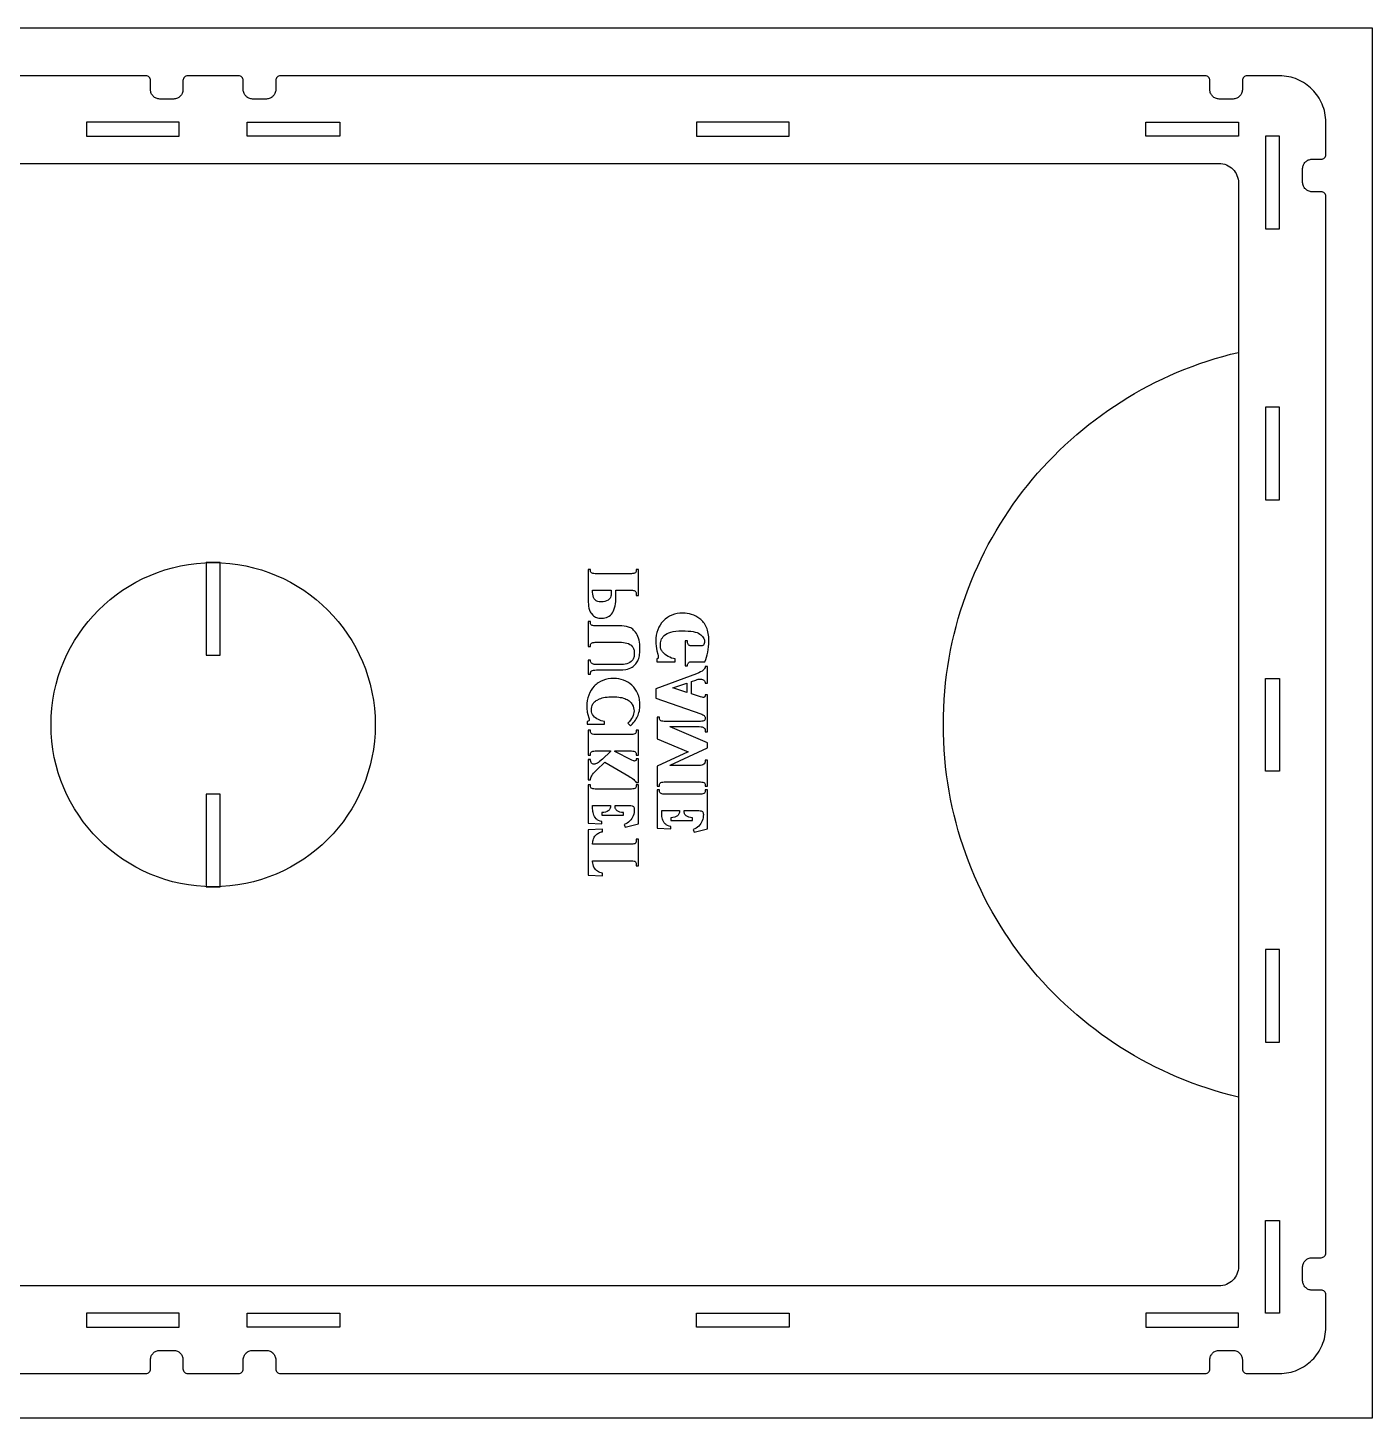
# Model space of a CAD drawing. Extents: x -250 to 250, y -318 to 318.
# Drawn here: x -40 to 250, y 17.9 to 317.9 of the extents above; entities that cross this region are included whole.
import ezdxf

# ---------------------------------------------------------------- set-up
doc = ezdxf.new("R2010")
doc.units = 0
doc.layers.get('0').update_dxf_attribs({"linetype": 'CONTINUOUS'})

msp = doc.modelspace()

# ---------------------------------------------------------------- linework, layer by layer
for points in [[(-250, 17.91), (-250, 317.91), (250, 317.91), (250, 17.91), (-250, 17.91)], [(-7.33, 297.54), (-27.33, 297.54), (-27.33, 294.54), (-7.33, 294.54), (-7.33, 297.54)], [(7.33, 297.54), (27.33, 297.54), (27.33, 294.54), (7.33, 294.54), (7.33, 297.54)], [(124.25, 297.54), (104.25, 297.54), (104.25, 294.54), (124.25, 294.54), (124.25, 297.54)], [(221.17, 294.54), (201.17, 294.54), (201.17, 297.54), (221.17, 297.54), (221.17, 294.54)], [(227, 294.54), (227, 274.54), (230, 274.54), (230, 294.54), (227, 294.54)], [(227, 236.04), (227, 216.04), (230, 216.04), (230, 236.04), (227, 236.04)], [(1.5, 182.54), (1.5, 202.54), (-1.5, 202.54), (-1.5, 182.54), (1.5, 182.54)], [(80.88, 201.03), (80.88, 194.42), (80.89, 193.96), (80.93, 193.52), (80.98, 193.08), (81.05, 192.66), (81.1, 192.45), (81.17, 192.25), (81.25, 192.05), (81.34, 191.87), (81.45, 191.68), (81.58, 191.5), (81.87, 191.16), (82.05, 191.01), (82.24, 190.87), (82.45, 190.76), (82.68, 190.67), (82.93, 190.6), (83.2, 190.54), (83.49, 190.51), (83.8, 190.5), (84.18, 190.52), (84.52, 190.58), (84.85, 190.67), (85.15, 190.8), (85.43, 190.96), (85.68, 191.17), (85.91, 191.41), (86.11, 191.68), (86.29, 192), (86.45, 192.35), (86.58, 192.73), (86.69, 193.16), (86.77, 193.62), (86.83, 194.12), (86.87, 194.65), (86.88, 195.22), (86.87, 195.89), (86.84, 196.57), (89.92, 196.57), (90.43, 196.55), (90.64, 196.52), (90.8, 196.48), (90.94, 196.42), (91.04, 196.36), (91.13, 196.29), (91.18, 196.22), (91.24, 196.04), (91.26, 195.83), (91.26, 195.44), (91.76, 195.44), (91.76, 201.03), (91.26, 201.03), (91.26, 200.78), (91.24, 200.6), (91.18, 200.45), (91.07, 200.33), (90.92, 200.24), (90.72, 200.18), (90.49, 200.14), (90.22, 200.12), (89.91, 200.11), (82.73, 200.11), (82.42, 200.12), (82.15, 200.14), (81.92, 200.18), (81.73, 200.24), (81.58, 200.32), (81.47, 200.44), (81.4, 200.59), (81.38, 200.77), (81.38, 201.03), (80.88, 201.03)], [(81.86, 196.57), (85.85, 196.57), (85.88, 196.36), (85.88, 196.06), (85.87, 195.76), (85.84, 195.49), (85.79, 195.24), (85.72, 195.02), (85.62, 194.83), (85.5, 194.67), (85.37, 194.53), (85.21, 194.42), (84.87, 194.25), (84.52, 194.13), (84.16, 194.06), (83.8, 194.04), (83.5, 194.05), (83.23, 194.08), (82.99, 194.13), (82.78, 194.2), (82.6, 194.29), (82.44, 194.4), (82.31, 194.53), (82.21, 194.69), (82.06, 195.02), (81.95, 195.37), (81.89, 195.73), (81.86, 196.11), (81.86, 196.57)], [(80.88, 189.78), (80.88, 184.4), (81.38, 184.4), (81.38, 184.68), (81.4, 184.87), (81.47, 185.02), (81.58, 185.14), (81.73, 185.21), (81.93, 185.26), (82.16, 185.3), (82.43, 185.32), (82.73, 185.33), (87.66, 185.33), (88.09, 185.32), (88.5, 185.28), (88.88, 185.22), (89.25, 185.14), (89.58, 185.03), (89.88, 184.87), (90.16, 184.67), (90.4, 184.43), (90.51, 184.29), (90.6, 184.14), (90.68, 183.97), (90.74, 183.79), (90.79, 183.59), (90.82, 183.38), (90.85, 182.92), (90.82, 182.46), (90.79, 182.25), (90.74, 182.06), (90.68, 181.88), (90.6, 181.71), (90.51, 181.56), (90.4, 181.41), (90.16, 181.17), (89.88, 180.97), (89.58, 180.81), (89.25, 180.7), (88.88, 180.62), (88.5, 180.56), (88.09, 180.53), (87.66, 180.52), (83.14, 180.52), (82.59, 180.53), (82.17, 180.56), (82.01, 180.59), (81.86, 180.64), (81.72, 180.71), (81.6, 180.79), (81.51, 180.9), (81.44, 181.03), (81.4, 181.19), (81.38, 181.38), (81.38, 181.48), (80.88, 181.48), (80.88, 178.45), (81.38, 178.45), (81.38, 178.55), (81.41, 178.8), (81.44, 178.9), (81.49, 178.99), (81.54, 179.07), (81.62, 179.14), (81.7, 179.19), (81.8, 179.23), (82.04, 179.3), (82.34, 179.34), (82.71, 179.37), (83.14, 179.37), (87.66, 179.37), (88.37, 179.4), (89.05, 179.47), (89.38, 179.54), (89.72, 179.65), (90.06, 179.79), (90.41, 179.98), (90.58, 180.09), (90.74, 180.22), (90.9, 180.36), (91.05, 180.52), (91.19, 180.7), (91.33, 180.89), (91.58, 181.32), (91.69, 181.57), (91.79, 181.83), (91.87, 182.11), (91.94, 182.42), (91.99, 182.74), (92.03, 183.08), (92.05, 183.44), (92.06, 183.82), (92.04, 184.37), (92.01, 184.89), (91.95, 185.36), (91.87, 185.81), (91.76, 186.21), (91.63, 186.58), (91.47, 186.92), (91.3, 187.21), (91.1, 187.48), (90.91, 187.72), (90.7, 187.93), (90.5, 188.12), (90.28, 188.28), (90.07, 188.41), (89.84, 188.52), (89.62, 188.6), (89.15, 188.71), (88.67, 188.79), (88.17, 188.84), (87.66, 188.86), (82.73, 188.86), (82.42, 188.87), (82.15, 188.89), (81.92, 188.92), (81.73, 188.97), (81.58, 189.05), (81.47, 189.17), (81.4, 189.32), (81.38, 189.52), (81.38, 189.78), (80.88, 189.78)], [(95.67, 181.14), (99.67, 181.14), (99.67, 181.73), (99.28, 181.82), (98.9, 181.93), (98.53, 182.08), (98.16, 182.25), (97.81, 182.45), (97.49, 182.68), (97.2, 182.94), (96.94, 183.23), (96.83, 183.38), (96.73, 183.55), (96.65, 183.71), (96.58, 183.89), (96.53, 184.06), (96.49, 184.25), (96.47, 184.44), (96.46, 184.63), (96.47, 184.94), (96.5, 185.23), (96.56, 185.52), (96.64, 185.79), (96.74, 186.05), (96.89, 186.3), (97.08, 186.54), (97.31, 186.78), (97.58, 187), (97.91, 187.19), (98.3, 187.36), (98.74, 187.51), (99.25, 187.63), (99.82, 187.72), (100.45, 187.77), (101.15, 187.79), (101.84, 187.78), (102.46, 187.74), (103.03, 187.69), (103.54, 187.62), (103.99, 187.52), (104.38, 187.4), (104.71, 187.26), (104.99, 187.1), (105.22, 186.93), (105.41, 186.75), (105.58, 186.56), (105.72, 186.37), (105.83, 186.17), (105.9, 185.97), (105.95, 185.77), (105.96, 185.56), (105.95, 185.27), (105.91, 185.04), (105.84, 184.86), (105.74, 184.73), (105.62, 184.64), (105.48, 184.58), (105.33, 184.54), (105.16, 184.53), (103.69, 184.53), (103.25, 184.54), (102.92, 184.57), (102.79, 184.61), (102.68, 184.65), (102.58, 184.72), (102.5, 184.8), (102.43, 184.9), (102.38, 185.03), (102.35, 185.18), (102.34, 185.35), (102.34, 185.66), (101.84, 185.66), (101.84, 180.22), (102.34, 180.22), (102.34, 180.32), (102.35, 180.5), (102.38, 180.65), (102.43, 180.77), (102.5, 180.88), (102.58, 180.96), (102.68, 181.02), (102.79, 181.07), (102.92, 181.1), (103.25, 181.13), (103.69, 181.14), (106.08, 181.14), (106.26, 181.63), (106.43, 182.13), (106.57, 182.65), (106.7, 183.19), (106.81, 183.75), (106.88, 184.35), (106.93, 184.99), (106.95, 185.66), (106.94, 186.08), (106.91, 186.48), (106.87, 186.86), (106.81, 187.23), (106.73, 187.58), (106.64, 187.91), (106.53, 188.23), (106.41, 188.53), (106.27, 188.82), (106.12, 189.09), (105.96, 189.35), (105.79, 189.59), (105.61, 189.81), (105.42, 190.02), (105.22, 190.21), (105.01, 190.39), (104.58, 190.7), (104.13, 190.96), (103.67, 191.17), (103.2, 191.34), (102.72, 191.46), (102.25, 191.55), (101.79, 191.6), (101.33, 191.61), (100.7, 191.59), (100.1, 191.51), (99.52, 191.37), (98.97, 191.18), (98.45, 190.94), (97.97, 190.65), (97.52, 190.32), (97.11, 189.94), (96.74, 189.51), (96.41, 189.05), (96.14, 188.55), (95.9, 188.01), (95.72, 187.44), (95.59, 186.84), (95.51, 186.22), (95.48, 185.57), (95.49, 185.05), (95.54, 184.52), (95.61, 183.99), (95.71, 183.45), (95.89, 182.76), (95.99, 182.38), (96.02, 182.13), (96, 181.95), (95.97, 181.89), (95.93, 181.83), (95.88, 181.79), (95.82, 181.76), (95.67, 181.73), (95.67, 181.14)], [(80.68, 167.69), (84.38, 167.69), (84.38, 168.25), (84.05, 168.31), (83.73, 168.39), (83.41, 168.5), (83.09, 168.64), (82.78, 168.8), (82.5, 168.99), (82.25, 169.2), (82.02, 169.45), (81.83, 169.72), (81.7, 170.02), (81.62, 170.33), (81.59, 170.68), (81.61, 171.02), (81.67, 171.36), (81.78, 171.68), (81.93, 172.01), (82.03, 172.16), (82.15, 172.31), (82.29, 172.46), (82.45, 172.6), (82.64, 172.73), (82.84, 172.86), (83.32, 173.11), (83.59, 173.21), (83.9, 173.31), (84.22, 173.39), (84.58, 173.45), (84.96, 173.5), (85.37, 173.54), (85.8, 173.56), (86.27, 173.57), (86.69, 173.56), (87.1, 173.54), (87.48, 173.5), (87.83, 173.44), (88.17, 173.38), (88.48, 173.29), (88.77, 173.19), (89.03, 173.08), (89.27, 172.95), (89.49, 172.82), (89.7, 172.68), (89.88, 172.54), (90.04, 172.39), (90.18, 172.23), (90.31, 172.06), (90.41, 171.89), (90.57, 171.55), (90.69, 171.2), (90.76, 170.85), (90.78, 170.5), (90.76, 170.18), (90.7, 169.85), (90.6, 169.52), (90.45, 169.19), (90.27, 168.86), (90.04, 168.53), (89.77, 168.19), (89.46, 167.85), (90, 167.26), (90.25, 167.5), (90.48, 167.74), (90.7, 167.99), (90.9, 168.25), (91.08, 168.51), (91.25, 168.77), (91.41, 169.05), (91.54, 169.33), (91.66, 169.61), (91.77, 169.9), (91.85, 170.2), (91.93, 170.5), (91.98, 170.81), (92.02, 171.12), (92.05, 171.44), (92.06, 171.77), (92.03, 172.44), (91.99, 172.76), (91.94, 173.07), (91.88, 173.37), (91.8, 173.67), (91.7, 173.95), (91.59, 174.23), (91.34, 174.75), (91.05, 175.23), (90.88, 175.45), (90.71, 175.66), (90.52, 175.86), (90.33, 176.05), (89.91, 176.4), (89.47, 176.7), (89.01, 176.95), (88.52, 177.16), (88.01, 177.32), (87.5, 177.43), (86.97, 177.5), (86.44, 177.53), (85.81, 177.5), (85.2, 177.42), (84.62, 177.28), (84.06, 177.09), (83.54, 176.85), (83.06, 176.56), (82.83, 176.4), (82.61, 176.23), (82.4, 176.04), (82.2, 175.85), (81.84, 175.42), (81.51, 174.96), (81.24, 174.46), (81.01, 173.92), (80.82, 173.35), (80.69, 172.75), (80.62, 172.13), (80.59, 171.47), (80.62, 170.79), (80.65, 170.5), (80.7, 170.25), (80.84, 169.71), (81.05, 169.05), (81.11, 168.82), (81.13, 168.66), (81.13, 168.55), (81.11, 168.47), (81.07, 168.41), (81.03, 168.36), (80.89, 168.3), (80.68, 168.26), (80.68, 167.69)], [(230, 177.54), (230, 157.54), (227, 157.54), (227, 177.54), (230, 177.54)], [(102.19, 174.52), (99.19, 175.52), (102.19, 176.53), (102.19, 174.52)], [(91.76, 166.34), (91.26, 166.34), (91.26, 166.1), (91.24, 165.92), (91.18, 165.77), (91.08, 165.65), (90.94, 165.57), (90.76, 165.5), (90.52, 165.45), (90.24, 165.43), (89.91, 165.42), (82.73, 165.42), (82.38, 165.43), (82.08, 165.46), (81.85, 165.51), (81.67, 165.58), (81.55, 165.68), (81.45, 165.8), (81.4, 165.95), (81.38, 166.12), (81.38, 166.34), (80.88, 166.34), (80.88, 160.96), (81.38, 160.96), (81.38, 161.21), (81.4, 161.39), (81.47, 161.54), (81.58, 161.66), (81.73, 161.75), (81.92, 161.81), (82.15, 161.85), (82.42, 161.87), (82.73, 161.88), (85.69, 161.88), (85.69, 161.78), (83.96, 160.12), (83.37, 159.6), (83.12, 159.4), (82.9, 159.26), (82.7, 159.15), (82.51, 159.07), (82.33, 159.02), (82.16, 159.01), (81.99, 159.03), (81.84, 159.07), (81.71, 159.15), (81.61, 159.27), (81.52, 159.41), (81.45, 159.59), (81.41, 159.8), (81.38, 160.04), (80.88, 160.04), (80.88, 155.64), (81.38, 155.64), (81.4, 155.86), (81.45, 156.08), (81.54, 156.31), (81.65, 156.54), (81.82, 156.79), (82.04, 157.06), (82.32, 157.37), (82.66, 157.7), (84.46, 159.44), (89.64, 156.41), (89.98, 156.22), (90.24, 156.07), (90.48, 155.9), (90.71, 155.73), (90.92, 155.53), (91.1, 155.31), (91.26, 155.06), (91.76, 155.06), (91.76, 160.17), (91.26, 160.17), (91.26, 160.02), (91.24, 159.88), (91.21, 159.82), (91.17, 159.78), (91.05, 159.72), (90.88, 159.7), (90.79, 159.71), (90.66, 159.74), (90.31, 159.89), (86.68, 161.78), (86.68, 161.88), (89.91, 161.88), (90.24, 161.87), (90.52, 161.85), (90.76, 161.8), (90.94, 161.73), (91.08, 161.64), (91.18, 161.52), (91.24, 161.37), (91.26, 161.19), (91.26, 160.96), (91.76, 160.96), (91.76, 166.34)], [(80.88, 154.55), (80.88, 146.28), (83.84, 146.14), (83.84, 146.68), (83.47, 146.76), (83.15, 146.88), (82.86, 147.04), (82.74, 147.14), (82.62, 147.25), (82.42, 147.49), (82.25, 147.74), (82.12, 148), (82.02, 148.28), (81.95, 148.56), (81.9, 148.84), (81.87, 149.12), (81.86, 149.39), (81.86, 150.1), (85.71, 150.1), (85.7, 149.9), (85.68, 149.72), (85.64, 149.55), (85.59, 149.4), (85.52, 149.27), (85.44, 149.15), (85.35, 149.04), (85.24, 148.95), (84.98, 148.8), (84.66, 148.69), (84.29, 148.61), (83.86, 148.57), (83.86, 148), (88.53, 148), (88.53, 148.57), (88.11, 148.61), (87.74, 148.69), (87.43, 148.81), (87.16, 148.96), (87.05, 149.05), (86.95, 149.16), (86.87, 149.28), (86.81, 149.41), (86.75, 149.56), (86.72, 149.73), (86.69, 149.9), (86.69, 150.1), (89.84, 150.1), (90.13, 150.08), (90.36, 150.04), (90.54, 149.98), (90.66, 149.88), (90.75, 149.77), (90.81, 149.62), (90.84, 149.45), (90.85, 149.26), (90.84, 148.91), (90.79, 148.57), (90.71, 148.24), (90.6, 147.9), (90.45, 147.59), (90.28, 147.29), (90.08, 147.01), (89.84, 146.75), (89.58, 146.51), (89.3, 146.31), (88.99, 146.15), (88.65, 146.02), (88.86, 145.43), (91.76, 146.14), (91.76, 154.55), (91.26, 154.55), (91.26, 154.26), (91.24, 154.11), (91.18, 153.98), (91.07, 153.87), (90.93, 153.79), (90.74, 153.72), (90.51, 153.67), (90.23, 153.64), (89.91, 153.63), (82.73, 153.63), (82.41, 153.64), (82.14, 153.67), (81.91, 153.72), (81.72, 153.79), (81.57, 153.87), (81.47, 153.98), (81.4, 154.11), (81.38, 154.26), (81.38, 154.55), (80.88, 154.55)], [(95.77, 153.46), (95.77, 145.19), (98.73, 145.04), (98.73, 145.58), (98.36, 145.66), (98.04, 145.78), (97.75, 145.95), (97.63, 146.05), (97.51, 146.16), (97.31, 146.39), (97.14, 146.64), (97.01, 146.91), (96.91, 147.19), (96.84, 147.47), (96.79, 147.75), (96.76, 148.03), (96.75, 148.3), (96.75, 149), (100.59, 149), (100.59, 148.81), (100.57, 148.63), (100.53, 148.46), (100.48, 148.31), (100.41, 148.17), (100.33, 148.05), (100.24, 147.95), (100.13, 147.86), (99.87, 147.71), (99.55, 147.6), (99.18, 147.52), (98.75, 147.48), (98.75, 146.9), (103.42, 146.9), (103.42, 147.48), (103, 147.52), (102.63, 147.6), (102.32, 147.71), (102.05, 147.86), (101.94, 147.96), (101.84, 148.06), (101.76, 148.18), (101.69, 148.32), (101.64, 148.47), (101.61, 148.63), (101.58, 148.81), (101.58, 149), (104.73, 149), (105.02, 148.99), (105.25, 148.95), (105.43, 148.88), (105.55, 148.79), (105.64, 148.67), (105.7, 148.53), (105.73, 148.36), (105.74, 148.16), (105.73, 147.82), (105.68, 147.48), (105.6, 147.14), (105.49, 146.81), (105.34, 146.49), (105.17, 146.19), (104.97, 145.91), (104.73, 145.65), (104.47, 145.42), (104.19, 145.22), (103.88, 145.06), (103.54, 144.92), (103.75, 144.34), (106.65, 145.04), (106.65, 153.46), (106.15, 153.46), (106.15, 153.17), (106.13, 153.02), (106.07, 152.89), (105.96, 152.78), (105.82, 152.69), (105.63, 152.62), (105.39, 152.57), (105.12, 152.55), (104.8, 152.54), (97.62, 152.54), (97.3, 152.55), (97.03, 152.57), (96.8, 152.62), (96.61, 152.69), (96.46, 152.78), (96.35, 152.89), (96.29, 153.02), (96.27, 153.17), (96.27, 153.46), (95.77, 153.46)], [(-1.5, 152.54), (-1.5, 132.54), (1.5, 132.54), (1.5, 152.54), (-1.5, 152.54)], [(91.76, 142.87), (91.26, 142.87), (91.26, 142.46), (91.24, 142.24), (91.18, 142.07), (91.08, 141.95), (90.94, 141.86), (90.75, 141.81), (90.52, 141.77), (90.24, 141.75), (89.91, 141.74), (81.86, 141.74), (81.86, 141.94), (81.87, 142.19), (81.9, 142.43), (81.95, 142.66), (82.01, 142.88), (82.1, 143.09), (82.2, 143.28), (82.32, 143.46), (82.46, 143.63), (82.62, 143.78), (82.78, 143.93), (82.96, 144.05), (83.14, 144.16), (83.33, 144.26), (83.53, 144.34), (83.74, 144.4), (83.96, 144.45), (83.96, 145.02), (80.88, 144.89), (80.88, 135.05), (83.96, 134.92), (83.96, 135.49), (83.68, 135.56), (83.41, 135.65), (83.15, 135.77), (82.91, 135.92), (82.68, 136.09), (82.48, 136.29), (82.3, 136.52), (82.15, 136.77), (82.02, 137.05), (81.94, 137.34), (81.88, 137.66), (81.86, 138), (81.86, 138.2), (89.91, 138.2), (90.26, 138.2), (90.55, 138.17), (90.78, 138.12), (90.96, 138.06), (91.09, 137.97), (91.19, 137.83), (91.25, 137.66), (91.26, 137.44), (91.26, 137.08), (91.76, 137.08), (91.76, 142.87)], [(227, 119.04), (227, 99.04), (230, 99.04), (230, 119.04), (227, 119.04)], [(227, 40.54), (227, 60.54), (230, 60.54), (230, 40.54), (227, 40.54)], [(-7.33, 40.54), (-27.33, 40.54), (-27.33, 37.54), (-7.33, 37.54), (-7.33, 40.54)], [(27.33, 37.54), (7.33, 37.54), (7.33, 40.54), (27.33, 40.54), (27.33, 37.54)], [(124.25, 37.54), (104.25, 37.54), (104.25, 40.54), (124.25, 40.54), (124.25, 37.54)], [(201.17, 37.54), (221.17, 37.54), (221.17, 40.54), (201.17, 40.54), (201.17, 37.54)]]:
    msp.add_lwpolyline(points, close=True)
for points in [[(-214, 27.54), (-14.5, 27.54), (-14.3, 27.56), (-14.11, 27.62), (-13.94, 27.71), (-13.79, 27.84), (-13.67, 27.98), (-13.58, 28.15), (-13.52, 28.34), (-13.5, 28.54), (-13.5, 30.54), (-13.49, 30.75), (-13.46, 30.95), (-13.41, 31.14), (-13.34, 31.32), (-13.26, 31.5), (-13.16, 31.66), (-13.04, 31.82), (-12.91, 31.96), (-12.77, 32.09), (-12.62, 32.2), (-12.45, 32.3), (-12.28, 32.39), (-12.09, 32.45), (-11.9, 32.5), (-11.7, 32.53), (-11.5, 32.54), (-8.5, 32.54), (-8.3, 32.53), (-8.1, 32.5), (-7.91, 32.45), (-7.72, 32.39), (-7.55, 32.3), (-7.38, 32.2), (-7.23, 32.09), (-7.09, 31.96), (-6.96, 31.82), (-6.84, 31.66), (-6.74, 31.5), (-6.66, 31.32), (-6.59, 31.14), (-6.54, 30.95), (-6.51, 30.75), (-6.5, 30.54), (-6.5, 28.54), (-6.48, 28.34), (-6.42, 28.15), (-6.33, 27.98), (-6.21, 27.84), (-6.06, 27.71), (-5.89, 27.62), (-5.7, 27.56), (-5.5, 27.54), (5.5, 27.54), (5.7, 27.56), (5.89, 27.62), (6.06, 27.71), (6.21, 27.84), (6.33, 27.98), (6.42, 28.15), (6.48, 28.34), (6.5, 28.54), (6.5, 30.54), (6.51, 30.75), (6.54, 30.95), (6.59, 31.14), (6.66, 31.32), (6.74, 31.5), (6.84, 31.66), (6.96, 31.82), (7.09, 31.96), (7.23, 32.09), (7.38, 32.2), (7.55, 32.3), (7.72, 32.39), (7.91, 32.45), (8.1, 32.5), (8.3, 32.53), (8.5, 32.54), (11.5, 32.54), (11.7, 32.53), (11.9, 32.5), (12.09, 32.45), (12.28, 32.39), (12.45, 32.3), (12.62, 32.2), (12.77, 32.09), (12.91, 31.96), (13.04, 31.82), (13.16, 31.66), (13.26, 31.5), (13.34, 31.32), (13.41, 31.14), (13.46, 30.95), (13.49, 30.75), (13.5, 30.54), (13.5, 28.54), (13.52, 28.34), (13.58, 28.15), (13.67, 27.98), (13.79, 27.84), (13.94, 27.71), (14.11, 27.62), (14.3, 27.56), (14.5, 27.54), (214, 27.54), (214.2, 27.56), (214.39, 27.62), (214.56, 27.71), (214.71, 27.84), (214.83, 27.98), (214.92, 28.15), (214.98, 28.34), (215, 28.54), (215, 30.54), (215.01, 30.75), (215.04, 30.95), (215.09, 31.14), (215.16, 31.32), (215.24, 31.5), (215.34, 31.66), (215.46, 31.82), (215.59, 31.96), (215.73, 32.09), (215.88, 32.2), (216.05, 32.3), (216.22, 32.39), (216.41, 32.45), (216.6, 32.5), (216.8, 32.53), (217, 32.54), (220, 32.54), (220.2, 32.53), (220.4, 32.5), (220.59, 32.45), (220.78, 32.39), (220.95, 32.3), (221.12, 32.2), (221.27, 32.09), (221.41, 31.96), (221.54, 31.82), (221.66, 31.66), (221.76, 31.5), (221.84, 31.32), (221.91, 31.14), (221.96, 30.95), (221.99, 30.75), (222, 30.54), (222, 28.54), (222.02, 28.34), (222.08, 28.15), (222.17, 27.98), (222.29, 27.84), (222.44, 27.71), (222.61, 27.62), (222.8, 27.56), (223, 27.54), (230, 27.54), (230.51, 27.56), (231.02, 27.59), (231.52, 27.66), (232.02, 27.75), (232.5, 27.86), (232.97, 27.99), (233.44, 28.15), (233.89, 28.33), (234.34, 28.53), (234.77, 28.75), (235.19, 28.99), (235.59, 29.25), (235.98, 29.53), (236.36, 29.83), (236.72, 30.14), (237.07, 30.47), (237.4, 30.82), (237.72, 31.18), (238.01, 31.56), (238.29, 31.95), (238.55, 32.36), (238.79, 32.78), (239.01, 33.21), (239.21, 33.65), (239.39, 34.1), (239.55, 34.57), (239.69, 35.04), (239.8, 35.53), (239.88, 36.02), (239.95, 36.52), (239.99, 37.03), (240, 37.54), (240, 44.54), (239.98, 44.74), (239.92, 44.93), (239.83, 45.1), (239.71, 45.25), (239.56, 45.37), (239.39, 45.46), (239.2, 45.52), (239, 45.54), (237, 45.54), (236.8, 45.55), (236.6, 45.58), (236.41, 45.63), (236.22, 45.7), (236.05, 45.78), (235.88, 45.88), (235.73, 46), (235.59, 46.13), (235.46, 46.27), (235.34, 46.43), (235.24, 46.59), (235.16, 46.76), (235.09, 46.95), (235.04, 47.14), (235.01, 47.34), (235, 47.54), (235, 50.54), (235.01, 50.75), (235.04, 50.95), (235.09, 51.14), (235.16, 51.32), (235.24, 51.5), (235.34, 51.66), (235.46, 51.82), (235.59, 51.96), (235.73, 52.09), (235.88, 52.2), (236.05, 52.3), (236.22, 52.39), (236.41, 52.45), (236.6, 52.5), (236.8, 52.53), (237, 52.54), (239, 52.54), (239.2, 52.56), (239.39, 52.62), (239.56, 52.71), (239.71, 52.84), (239.83, 52.98), (239.92, 53.15), (239.98, 53.34), (240, 53.54), (240, 281.54), (239.98, 281.74), (239.92, 281.93), (239.83, 282.1), (239.71, 282.25), (239.56, 282.37), (239.39, 282.46), (239.2, 282.52), (239, 282.54), (237, 282.54), (236.8, 282.55), (236.6, 282.58), (236.41, 282.63), (236.22, 282.7), (236.05, 282.78), (235.88, 282.88), (235.73, 283), (235.59, 283.13), (235.46, 283.27), (235.34, 283.43), (235.24, 283.59), (235.16, 283.76), (235.09, 283.95), (235.04, 284.14), (235.01, 284.34), (235, 284.54), (235, 287.54), (235.01, 287.75), (235.04, 287.95), (235.09, 288.14), (235.16, 288.32), (235.24, 288.5), (235.34, 288.66), (235.46, 288.82), (235.59, 288.96), (235.73, 289.09), (235.88, 289.2), (236.05, 289.3), (236.22, 289.39), (236.41, 289.45), (236.6, 289.5), (236.8, 289.53), (237, 289.54), (239, 289.54), (239.2, 289.56), (239.39, 289.62), (239.56, 289.71), (239.71, 289.84), (239.83, 289.98), (239.92, 290.15), (239.98, 290.34), (240, 290.54), (240, 297.54), (239.99, 298.06), (239.95, 298.57), (239.88, 299.07), (239.8, 299.56), (239.69, 300.04), (239.55, 300.52), (239.39, 300.98), (239.21, 301.44), (239.01, 301.88), (238.79, 302.31), (238.55, 302.73), (238.29, 303.13), (238.01, 303.53), (237.72, 303.9), (237.4, 304.27), (237.07, 304.61), (236.72, 304.95), (236.36, 305.26), (235.98, 305.56), (235.59, 305.84), (235.19, 306.1), (234.77, 306.34), (234.34, 306.56), (233.89, 306.76), (233.44, 306.94), (232.97, 307.09), (232.5, 307.23), (232.02, 307.34), (231.52, 307.43), (231.02, 307.49), (230.51, 307.53), (230, 307.54), (223, 307.54), (222.8, 307.52), (222.61, 307.46), (222.44, 307.37), (222.29, 307.25), (222.17, 307.1), (222.08, 306.93), (222.02, 306.74), (222, 306.54), (222, 304.54), (221.99, 304.34), (221.96, 304.14), (221.91, 303.95), (221.84, 303.76), (221.76, 303.59), (221.66, 303.43), (221.54, 303.27), (221.41, 303.13), (221.27, 303), (221.12, 302.88), (220.95, 302.78), (220.78, 302.7), (220.59, 302.63), (220.4, 302.58), (220.2, 302.55), (220, 302.54), (217, 302.54), (216.8, 302.55), (216.6, 302.58), (216.41, 302.63), (216.22, 302.7), (216.05, 302.78), (215.88, 302.88), (215.73, 303), (215.59, 303.13), (215.46, 303.27), (215.34, 303.43), (215.24, 303.59), (215.16, 303.76), (215.09, 303.95), (215.04, 304.14), (215.01, 304.34), (215, 304.54), (215, 306.54), (214.98, 306.74), (214.92, 306.93), (214.83, 307.1), (214.71, 307.25), (214.56, 307.37), (214.39, 307.46), (214.2, 307.52), (214, 307.54), (14.5, 307.54), (14.3, 307.52), (14.11, 307.46), (13.94, 307.37), (13.79, 307.25), (13.67, 307.1), (13.58, 306.93), (13.52, 306.74), (13.5, 306.54), (13.5, 304.54), (13.49, 304.34), (13.46, 304.14), (13.41, 303.95), (13.34, 303.76), (13.26, 303.59), (13.16, 303.43), (13.04, 303.27), (12.91, 303.13), (12.77, 303), (12.62, 302.88), (12.45, 302.78), (12.28, 302.7), (12.09, 302.63), (11.9, 302.58), (11.7, 302.55), (11.5, 302.54), (8.5, 302.54), (8.3, 302.55), (8.1, 302.58), (7.91, 302.63), (7.72, 302.7), (7.55, 302.78), (7.38, 302.88), (7.23, 303), (7.09, 303.13), (6.96, 303.27), (6.84, 303.43), (6.74, 303.59), (6.66, 303.76), (6.59, 303.95), (6.54, 304.14), (6.51, 304.34), (6.5, 304.54), (6.5, 306.54), (6.48, 306.74), (6.42, 306.93), (6.33, 307.1), (6.21, 307.25), (6.06, 307.37), (5.89, 307.46), (5.7, 307.52), (5.5, 307.54), (-5.5, 307.54), (-5.7, 307.52), (-5.89, 307.46), (-6.06, 307.37), (-6.21, 307.25), (-6.33, 307.1), (-6.42, 306.93), (-6.48, 306.74), (-6.5, 306.54), (-6.5, 304.54), (-6.51, 304.34), (-6.54, 304.14), (-6.59, 303.95), (-6.66, 303.76), (-6.74, 303.59), (-6.84, 303.43), (-6.96, 303.27), (-7.09, 303.13), (-7.23, 303), (-7.38, 302.88), (-7.55, 302.78), (-7.72, 302.7), (-7.91, 302.63), (-8.1, 302.58), (-8.3, 302.55), (-8.5, 302.54), (-11.5, 302.54), (-11.7, 302.55), (-11.9, 302.58), (-12.09, 302.63), (-12.28, 302.7), (-12.45, 302.78), (-12.62, 302.88), (-12.77, 303), (-12.91, 303.13), (-13.04, 303.27), (-13.16, 303.43), (-13.26, 303.59), (-13.34, 303.76), (-13.41, 303.95), (-13.46, 304.14), (-13.49, 304.34), (-13.5, 304.54), (-13.5, 306.54), (-13.52, 306.74), (-13.58, 306.93), (-13.67, 307.1), (-13.79, 307.25), (-13.94, 307.37), (-14.11, 307.46), (-14.3, 307.52), (-14.5, 307.54), (-14.5, 307.54), (-214, 307.54)], [(-216.94, 288.66), (216.94, 288.66), (217.37, 288.64), (217.79, 288.57), (218.2, 288.47), (218.58, 288.33), (218.95, 288.15), (219.3, 287.94), (219.63, 287.69), (219.93, 287.42), (220.2, 287.12), (220.45, 286.79), (220.66, 286.44), (220.84, 286.07), (220.98, 285.68), (221.09, 285.28), (221.15, 284.86), (221.17, 284.43), (221.17, 50.66), (221.15, 50.23), (221.09, 49.81), (220.98, 49.4), (220.84, 49.01), (220.66, 48.65), (220.45, 48.3), (220.2, 47.97), (219.93, 47.67), (219.63, 47.4), (219.3, 47.15), (218.95, 46.94), (218.58, 46.76), (218.2, 46.62), (217.79, 46.51), (217.37, 46.45), (216.94, 46.43), (216.94, 46.43), (-216.94, 46.43)], [(221.17, 87.2), (219.47, 87.62), (217.78, 88.07), (216.1, 88.56), (214.44, 89.08), (212.8, 89.63), (211.17, 90.22), (209.56, 90.84), (207.96, 91.5), (206.38, 92.18), (204.82, 92.9), (203.27, 93.65), (201.75, 94.43), (200.24, 95.24), (198.75, 96.08), (197.28, 96.95), (195.83, 97.85), (194.4, 98.78), (192.99, 99.74), (191.6, 100.73), (190.24, 101.74), (188.89, 102.78), (187.57, 103.85), (186.27, 104.94), (184.99, 106.06), (183.74, 107.21), (182.51, 108.38), (181.3, 109.57), (180.12, 110.79), (178.97, 112.04), (177.84, 113.31), (176.73, 114.6), (175.65, 115.91), (174.6, 117.25), (173.58, 118.6), (172.58, 119.98), (171.61, 121.39), (170.67, 122.81), (169.76, 124.25), (168.88, 125.71), (168.03, 127.19), (167.2, 128.69), (166.41, 130.21), (165.65, 131.75), (164.92, 133.31), (164.22, 134.88), (163.55, 136.47), (162.92, 138.08), (162.32, 139.7), (161.75, 141.34), (161.22, 142.99), (160.72, 144.66), (160.25, 146.35), (159.82, 148.04), (159.42, 149.76), (159.06, 151.48), (158.74, 153.22), (158.45, 154.97), (158.2, 156.73), (157.99, 158.51), (157.82, 160.29), (157.68, 162.09), (157.58, 163.9), (157.52, 165.72), (157.5, 167.54), (157.52, 169.37), (157.58, 171.19), (157.68, 173), (157.82, 174.79), (157.99, 176.58), (158.2, 178.35), (158.45, 180.12), (158.74, 181.87), (159.06, 183.61), (159.42, 185.33), (159.82, 187.04), (160.25, 188.74), (160.72, 190.43), (161.22, 192.09), (161.75, 193.75), (162.32, 195.39), (162.92, 197.01), (163.55, 198.62), (164.22, 200.21), (164.92, 201.78), (165.65, 203.34), (166.41, 204.87), (167.2, 206.39), (168.03, 207.89), (168.88, 209.38), (169.76, 210.84), (170.67, 212.28), (171.61, 213.7), (172.58, 215.1), (173.58, 216.48), (174.6, 217.84), (175.65, 219.18), (176.73, 220.49), (177.84, 221.78), (178.97, 223.05), (180.12, 224.29), (181.3, 225.51), (182.51, 226.71), (183.74, 227.88), (184.99, 229.03), (186.27, 230.15), (187.57, 231.24), (188.89, 232.31), (190.24, 233.35), (191.6, 234.36), (192.99, 235.35), (194.4, 236.3), (195.83, 237.23), (197.28, 238.13), (198.75, 239), (200.24, 239.84), (201.75, 240.66), (203.27, 241.44), (204.82, 242.18), (206.38, 242.9), (207.96, 243.59), (209.56, 244.24), (211.17, 244.86), (212.8, 245.45), (214.44, 246.01), (216.1, 246.53), (217.78, 247.01), (219.47, 247.47), (221.17, 247.88)], [(106.65, 169.03), (106.65, 173.96), (106.15, 173.96), (106.15, 173.83), (106.12, 173.72), (106.09, 173.63), (106.04, 173.55), (105.97, 173.49), (105.89, 173.45), (105.79, 173.43), (105.69, 173.42), (105.46, 173.45), (105.14, 173.53), (103.18, 174.2), (103.18, 176.87), (104.08, 177.17), (104.37, 177.26), (104.63, 177.33), (104.88, 177.36), (105.11, 177.38), (105.33, 177.36), (105.53, 177.32), (105.71, 177.24), (105.86, 177.13), (105.99, 177), (106.08, 176.85), (106.14, 176.68), (106.15, 176.5), (106.65, 176.5), (106.65, 180.12), (106.15, 180.12), (106.11, 179.91), (106.02, 179.7), (105.89, 179.5), (105.71, 179.31), (105.47, 179.11), (105.14, 178.92), (104.74, 178.73), (104.26, 178.54), (95.48, 175.31), (95.48, 173.29), (105.18, 169.87), (105.42, 169.78), (105.61, 169.69), (105.77, 169.59), (105.89, 169.5), (105.98, 169.4), (106.05, 169.29), (106.11, 169.16), (106.15, 169.03), (106.15, 168.93), (106.13, 168.73), (106.07, 168.58), (105.97, 168.46), (105.82, 168.38), (105.63, 168.32), (105.4, 168.28), (105.12, 168.26), (104.8, 168.25), (97.62, 168.25), (97.3, 168.26), (97.02, 168.29), (96.79, 168.33), (96.6, 168.38), (96.46, 168.46), (96.35, 168.59), (96.29, 168.75), (96.27, 168.94), (96.27, 169.18), (95.77, 169.18), (95.77, 164.5), (102.44, 161.7), (95.77, 158.59), (95.77, 154.28), (96.27, 154.28), (96.27, 154.51), (96.29, 154.71), (96.35, 154.87), (96.46, 155), (96.6, 155.08), (96.79, 155.13), (97.02, 155.17), (97.3, 155.2), (97.62, 155.21), (104.8, 155.21), (105.12, 155.2), (105.4, 155.17), (105.63, 155.14), (105.82, 155.08), (105.97, 155), (106.07, 154.88), (106.13, 154.72), (106.15, 154.53), (106.15, 154.28), (106.65, 154.28), (106.65, 159.9), (106.15, 159.9), (106.15, 159.73), (106.13, 159.5), (106.07, 159.3), (105.96, 159.13), (105.81, 158.99), (105.62, 158.88), (105.38, 158.8), (105.1, 158.75), (104.78, 158.74), (98.59, 158.74), (98.59, 158.8), (106.65, 162.52), (106.65, 163.66), (98.59, 167.11), (98.59, 167.17), (104.19, 167.17), (104.8, 167.15), (105.28, 167.1), (105.48, 167.06), (105.65, 167), (105.8, 166.92), (105.92, 166.81), (106.03, 166.69), (106.1, 166.54), (106.14, 166.35), (106.15, 166.14), (106.15, 165.99), (106.65, 165.99), (106.65, 169.18)]]:
    msp.add_lwpolyline(points)
msp.add_circle((0, 167.54), 34.97)

doc.saveas('drawing.dxf')
